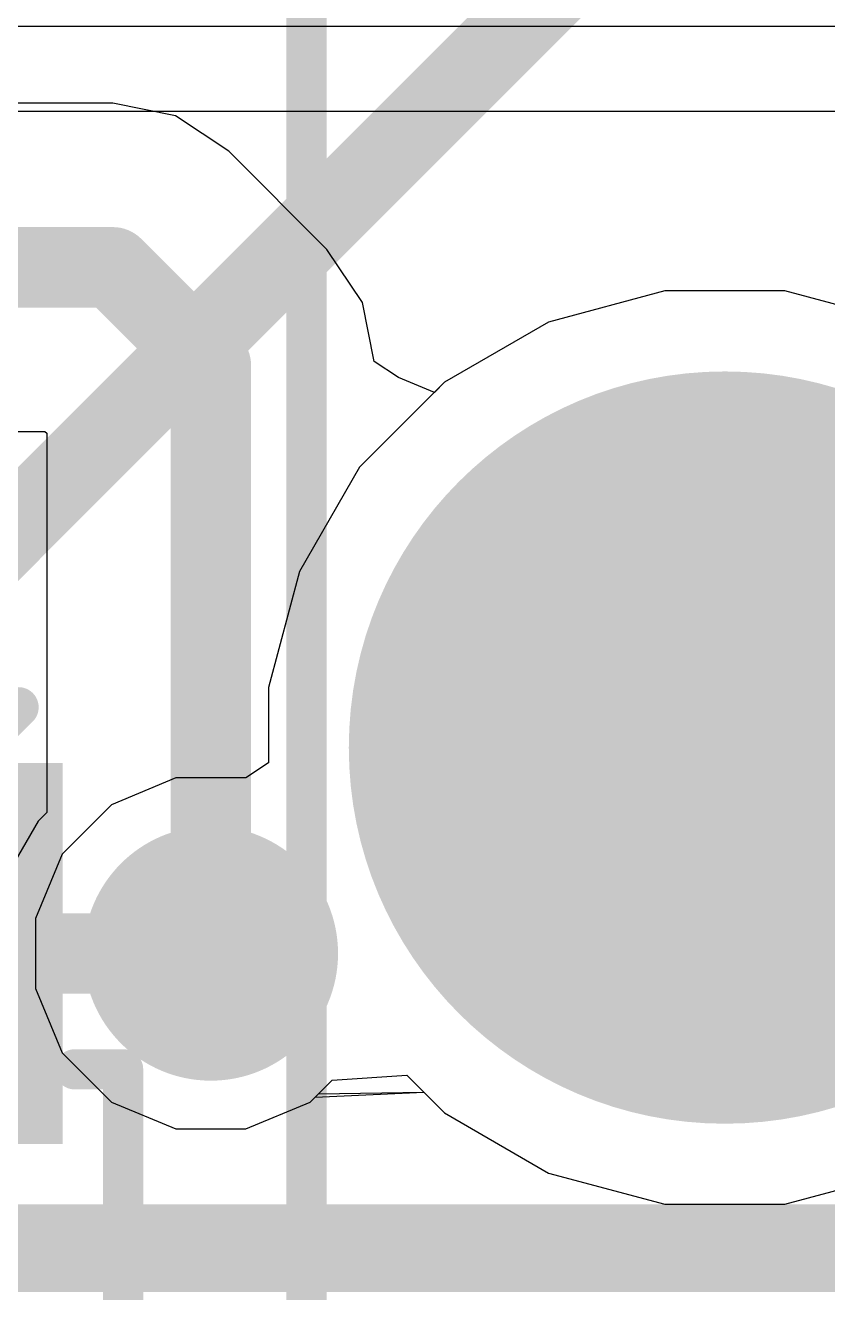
# Model space of a CAD drawing. Header units: inches. Extents: x 0 to 5379, y 0 to 5429.
# Drawn here: x 111.814 to 114.347, y 102.046 to 106.047 of the extents above; entities that cross this region are included whole.
import ezdxf

# ---------------------------------------------------------------- set-up
doc = ezdxf.new("R2010")
doc.units = ezdxf.units.IN
for name, color, linetype in [('Bottom Layer', 5, 'Continuous'), ('Bottom Solder', 6, 'Continuous'), ('Drill Drawing', 1, 'Continuous'), ('GND01', 16, 'Continuous'), ('GND02', 76, 'Continuous'), ('Pad Holes', 156, 'Continuous'), ('PWR', 156, 'Continuous'), ('SIG 01', 90, 'Continuous'), ('Top Layer', 1, 'Continuous'), ('Top Overlay', 2, 'Continuous'), ('Top Paste', 8, 'Continuous'), ('Top Solder', 216, 'Continuous'), ('Via Holes', 16, 'Continuous')]:
    doc.layers.add(name, color=color, linetype=linetype)

# ---------------------------------------------------------------- blocks, each defined once
blk = doc.blocks.new('TC2030_IDC__826')
at = {"layer": 'Bottom Solder'}
h = blk.add_hatch(color=6, dxfattribs=at)
edge = h.paths.add_edge_path()
edge.add_arc((0.635, 2.54), 0.1016, 0, 360)
at = {"layer": 'Pad Holes'}
h = blk.add_hatch(color=7, dxfattribs=at)
edge = h.paths.add_edge_path()
edge.add_arc((0.635, 2.54), 1.1875, 0, 360)
at = {"layer": 'Top Solder'}
h = blk.add_hatch(color=216, dxfattribs=at)
edge = h.paths.add_edge_path()
edge.add_arc((0.635, 2.54), 0.1016, 0, 360)
at = {"layer": 'Top Overlay'}
blk.add_lwpolyline([(-3.8608, 3.8608, 0.127, 0.127, 0), (3.2004, 3.8608, 0.127, 0.127, 0)], format="xyseb", dxfattribs=at)
blk = doc.blocks.new('SOT_323_5_917')
at = {"layer": 'Top Layer'}
for points in [[(-1.45, 0.825), (-0.45, 0.825), (-0.45, 0.475), (-1.45, 0.475)], [(0.45, 0.825), (1.45, 0.825), (1.45, 0.475), (0.45, 0.475)], [(-1.45, 0.175), (-0.45, 0.175), (-0.45, -0.175), (-1.45, -0.175)], [(-1.45, -0.475), (-0.45, -0.475), (-0.45, -0.825), (-1.45, -0.825)], [(0.45, -0.475), (1.45, -0.475), (1.45, -0.825), (0.45, -0.825)]]:
    blk.add_hatch(color=1, dxfattribs=at).paths.add_polyline_path(points)
at = {"layer": 'Top Paste'}
for points in [[(-1.45, 0.825), (-0.45, 0.825), (-0.45, 0.475), (-1.45, 0.475)], [(0.45, 0.825), (1.45, 0.825), (1.45, 0.475), (0.45, 0.475)], [(-1.45, 0.175), (-0.45, 0.175), (-0.45, -0.175), (-1.45, -0.175)], [(-1.45, -0.475), (-0.45, -0.475), (-0.45, -0.825), (-1.45, -0.825)], [(0.45, -0.475), (1.45, -0.475), (1.45, -0.825), (0.45, -0.825)]]:
    blk.add_hatch(color=8, dxfattribs=at).paths.add_polyline_path(points)
at = {"layer": 'Top Solder'}
for points in [[(-1.5516, 0.9266), (-0.3484, 0.9266), (-0.3484, 0.3734), (-1.5516, 0.3734)], [(0.3484, 0.9266), (1.5516, 0.9266), (1.5516, 0.3734), (0.3484, 0.3734)], [(-1.5516, 0.2766), (-0.3484, 0.2766), (-0.3484, -0.2766), (-1.5516, -0.2766)], [(-1.5516, -0.3734), (-0.3484, -0.3734), (-0.3484, -0.9266), (-1.5516, -0.9266)], [(0.3484, -0.3734), (1.5516, -0.3734), (1.5516, -0.9266), (0.3484, -0.9266)]]:
    blk.add_hatch(color=216, dxfattribs=at).paths.add_polyline_path(points)
at = {"layer": 'Top Overlay'}
for points in [[(-0.5842, 0.9652, 0.127, 0.127, 0), (-0.5842, 1.1176, 0.127, 0.127, 0)], [(0.508, 1.1176, 0.127, 0.127, 0), (-0.5842, 1.1176, 0.127, 0.127, 0)], [(0.508, 0.9652, 0.127, 0.127, 0), (0.508, 1.1176, 0.127, 0.127, 0)], [(-1.6002, 0.6604, 0.127, 0.127, 0), (-1.7272, 0.7874, 0.127, 0.127, 0)], [(-1.7272, 0.5334, 0.127, 0.127, 0), (-1.7272, 0.7874, 0.127, 0.127, 0)], [(-1.7272, 0.5334, 0.127, 0.127, 0), (-1.6002, 0.6604, 0.127, 0.127, 0)], [(-0.5842, -1.1176, 0.127, 0.127, 0), (-0.5842, -0.9652, 0.127, 0.127, 0)], [(0.508, -1.1176, 0.127, 0.127, 0), (0.508, -0.9652, 0.127, 0.127, 0)], [(0.508, -1.1176, 0.127, 0.127, 0), (-0.5842, -1.1176, 0.127, 0.127, 0)]]:
    blk.add_lwpolyline(points, format="xyseb", dxfattribs=at)
for points in [[(-0.6159, 1.1176, 0.0635, 0.0635, 1), (-0.5524, 1.1176, 0.0635, 0.0635, 1)], [(-0.6159, 1.1176, 0.0635, 0.0635, 1), (-0.5524, 1.1176, 0.0635, 0.0635, 1)], [(0.4763, 1.1176, 0.0635, 0.0635, 1), (0.5398, 1.1176, 0.0635, 0.0635, 1)], [(0.4763, 1.1176, 0.0635, 0.0635, 1), (0.5398, 1.1176, 0.0635, 0.0635, 1)], [(-0.6159, 0.9652, 0.0635, 0.0635, 1), (-0.5524, 0.9652, 0.0635, 0.0635, 1)], [(0.4763, 0.9652, 0.0635, 0.0635, 1), (0.5398, 0.9652, 0.0635, 0.0635, 1)], [(-1.759, 0.7874, 0.0635, 0.0635, 1), (-1.6954, 0.7874, 0.0635, 0.0635, 1)], [(-1.759, 0.7874, 0.0635, 0.0635, 1), (-1.6954, 0.7874, 0.0635, 0.0635, 1)], [(-1.632, 0.6604, 0.0635, 0.0635, 1), (-1.5684, 0.6604, 0.0635, 0.0635, 1)], [(-1.632, 0.6604, 0.0635, 0.0635, 1), (-1.5684, 0.6604, 0.0635, 0.0635, 1)], [(-1.759, 0.5334, 0.0635, 0.0635, 1), (-1.6954, 0.5334, 0.0635, 0.0635, 1)], [(-1.759, 0.5334, 0.0635, 0.0635, 1), (-1.6954, 0.5334, 0.0635, 0.0635, 1)], [(-0.6159, -0.9652, 0.0635, 0.0635, 1), (-0.5524, -0.9652, 0.0635, 0.0635, 1)], [(0.4763, -0.9652, 0.0635, 0.0635, 1), (0.5398, -0.9652, 0.0635, 0.0635, 1)], [(-0.6159, -1.1176, 0.0635, 0.0635, 1), (-0.5524, -1.1176, 0.0635, 0.0635, 1)], [(-0.6159, -1.1176, 0.0635, 0.0635, 1), (-0.5524, -1.1176, 0.0635, 0.0635, 1)], [(0.4763, -1.1176, 0.0635, 0.0635, 1), (0.5398, -1.1176, 0.0635, 0.0635, 1)], [(0.4763, -1.1176, 0.0635, 0.0635, 1), (0.5398, -1.1176, 0.0635, 0.0635, 1)]]:
    blk.add_lwpolyline(points, format="xyseb", close=True, dxfattribs=at)

msp = doc.modelspace()

# ---------------------------------------------------------------- hatches: boundary and pattern name
at = {"layer": 'Bottom Layer'}
h = msp.add_hatch(color=5, dxfattribs=at)
edge = h.paths.add_edge_path()
edge.add_arc((112.3997, 103.1168), 0.3, 0, 360)
at = {"layer": 'Bottom Solder'}
h = msp.add_hatch(color=6, dxfattribs=at)
edge = h.paths.add_edge_path()
edge.add_arc((112.3997, 103.1168), 0.4016, 0, 360)
at = {"layer": 'GND01'}
h = msp.add_hatch(color=16, dxfattribs=at)
edge = h.paths.add_edge_path()
edge.add_arc((112.3997, 103.1168), 0.3, 0, 360)
at = {"layer": 'GND02'}
h = msp.add_hatch(color=76, dxfattribs=at)
edge = h.paths.add_edge_path()
edge.add_arc((112.3997, 103.1168), 0.3, 0, 360)
at = {"layer": 'PWR'}
h = msp.add_hatch(color=156, dxfattribs=at)
edge = h.paths.add_edge_path()
edge.add_arc((112.3997, 103.1168), 0.3, 0, 360)
at = {"layer": 'SIG 01'}
h = msp.add_hatch(color=90, dxfattribs=at)
edge = h.paths.add_edge_path()
edge.add_arc((112.3997, 103.1168), 0.3, 0, 360)
at = {"layer": 'Top Layer'}
h = msp.add_hatch(color=1, dxfattribs=at)
edge = h.paths.add_edge_path()
edge.add_arc((112.3997, 103.1168), 0.3, 0, 360)
at = {"layer": 'Top Solder'}
h = msp.add_hatch(color=216, dxfattribs=at)
edge = h.paths.add_edge_path()
edge.add_arc((112.3997, 103.1168), 0.4016, 0, 360)
at = {"layer": 'Via Holes'}
h = msp.add_hatch(color=7, dxfattribs=at)
edge = h.paths.add_edge_path()
edge.add_arc((112.3997, 103.1168), 0.15, 0, 360)

# ---------------------------------------------------------------- linework, layer by layer
at = {"layer": 'Bottom Layer'}
for p, q in [((113.833, 105.2083), (113.4664, 105.11)), ((114.2125, 105.2083), (113.833, 105.2083)), ((114.5792, 105.11), (114.2125, 105.2083)), ((113.4664, 105.11), (113.1377, 104.9202)), ((113.1377, 104.9202), (112.8693, 104.6519)), ((112.8693, 104.6519), (112.6795, 104.3231)), ((112.6795, 104.3231), (112.5813, 103.9565)), ((112.5813, 103.9565), (112.5813, 103.7184)), ((112.5813, 103.7184), (112.5099, 103.6708)), ((112.2895, 103.6708), (112.0859, 103.5864)), ((112.5099, 103.6708), (112.2895, 103.6708)), ((112.0859, 103.5864), (111.9301, 103.4306)), ((111.9301, 103.4306), (111.8457, 103.227)), ((111.8457, 103.227), (111.8457, 103.0066)), ((111.8457, 103.0066), (111.9301, 102.8029)), ((111.9301, 102.8029), (112.0859, 102.6471)), ((112.7135, 102.6471), (112.783, 102.7165)), ((112.783, 102.7165), (113.0181, 102.7328)), ((113.0181, 102.7328), (113.1377, 102.6133)), ((112.0859, 102.6471), (112.2895, 102.5628)), ((112.5099, 102.5628), (112.7135, 102.6471)), ((113.1377, 102.6133), (113.4664, 102.4235)), ((112.2895, 102.5628), (112.5099, 102.5628)), ((113.4664, 102.4235), (113.833, 102.3253)), ((114.2125, 102.3253), (114.5792, 102.4235)), ((113.833, 102.3253), (114.2125, 102.3253))]:
    msp.add_line(p, q, dxfattribs=at)
at = {"layer": 'Drill Drawing'}
for points in [[(113.7688, 103.8938, 0.0508, 0.0508, 0), (113.7688, 104.0208, 0.0508, 0.0508, 0)], [(113.7688, 104.0208, 0.0508, 0.0508, 0), (113.8958, 104.0208, 0.0508, 0.0508, 0)], [(113.8958, 104.0208, 0.0508, 0.0508, 0), (114.0228, 103.8938, 0.0508, 0.0508, 0)], [(114.0228, 103.8938, 0.0508, 0.0508, 0), (114.1498, 104.0208, 0.0508, 0.0508, 0)], [(114.1498, 104.0208, 0.0508, 0.0508, 0), (114.2768, 104.0208, 0.0508, 0.0508, 0)], [(114.2768, 103.8938, 0.0508, 0.0508, 0), (114.2768, 104.0208, 0.0508, 0.0508, 0)], [(113.7688, 103.8938, 0.0508, 0.0508, 0), (113.8958, 103.7668, 0.0508, 0.0508, 0)], [(113.8704, 103.843, 0.0508, 0.0508, 0), (113.8704, 103.9192, 0.0508, 0.0508, 0)], [(113.8704, 103.9192, 0.0508, 0.0508, 0), (113.9466, 103.9192, 0.0508, 0.0508, 0)], [(113.9466, 103.9192, 0.0508, 0.0508, 0), (114.0228, 103.843, 0.0508, 0.0508, 0)], [(114.0228, 103.843, 0.0508, 0.0508, 0), (114.099, 103.9192, 0.0508, 0.0508, 0)], [(114.099, 103.9192, 0.0508, 0.0508, 0), (114.1752, 103.9192, 0.0508, 0.0508, 0)], [(114.1498, 103.7668, 0.0508, 0.0508, 0), (114.2768, 103.8938, 0.0508, 0.0508, 0)], [(114.1752, 103.843, 0.0508, 0.0508, 0), (114.1752, 103.9192, 0.0508, 0.0508, 0)], [(113.8704, 103.843, 0.0508, 0.0508, 0), (113.9466, 103.7668, 0.0508, 0.0508, 0)], [(114.099, 103.7668, 0.0508, 0.0508, 0), (114.1752, 103.843, 0.0508, 0.0508, 0)], [(113.7688, 103.6398, 0.0508, 0.0508, 0), (113.8958, 103.7668, 0.0508, 0.0508, 0)], [(113.8704, 103.6906, 0.0508, 0.0508, 0), (113.9466, 103.7668, 0.0508, 0.0508, 0)], [(114.099, 103.7668, 0.0508, 0.0508, 0), (114.1752, 103.6906, 0.0508, 0.0508, 0)], [(114.1498, 103.7668, 0.0508, 0.0508, 0), (114.2768, 103.6398, 0.0508, 0.0508, 0)], [(113.8704, 103.6144, 0.0508, 0.0508, 0), (113.8704, 103.6906, 0.0508, 0.0508, 0)], [(113.9466, 103.6144, 0.0508, 0.0508, 0), (114.0228, 103.6906, 0.0508, 0.0508, 0)], [(114.0228, 103.6906, 0.0508, 0.0508, 0), (114.099, 103.6144, 0.0508, 0.0508, 0)], [(114.1752, 103.6144, 0.0508, 0.0508, 0), (114.1752, 103.6906, 0.0508, 0.0508, 0)], [(113.7688, 103.5128, 0.0508, 0.0508, 0), (113.7688, 103.6398, 0.0508, 0.0508, 0)], [(113.8958, 103.5128, 0.0508, 0.0508, 0), (114.0228, 103.6398, 0.0508, 0.0508, 0)], [(114.0228, 103.6398, 0.0508, 0.0508, 0), (114.1498, 103.5128, 0.0508, 0.0508, 0)], [(114.2768, 103.5128, 0.0508, 0.0508, 0), (114.2768, 103.6398, 0.0508, 0.0508, 0)], [(113.8704, 103.6144, 0.0508, 0.0508, 0), (113.9466, 103.6144, 0.0508, 0.0508, 0)], [(114.099, 103.6144, 0.0508, 0.0508, 0), (114.1752, 103.6144, 0.0508, 0.0508, 0)], [(113.7688, 103.5128, 0.0508, 0.0508, 0), (113.8958, 103.5128, 0.0508, 0.0508, 0)], [(114.1498, 103.5128, 0.0508, 0.0508, 0), (114.2768, 103.5128, 0.0508, 0.0508, 0)], [(112.1457, 103.2438, 0.0508, 0.0508, 0), (112.1457, 103.3708, 0.0508, 0.0508, 0)], [(112.1457, 103.3708, 0.0508, 0.0508, 0), (112.2727, 103.3708, 0.0508, 0.0508, 0)], [(112.2727, 103.3708, 0.0508, 0.0508, 0), (112.3997, 103.2438, 0.0508, 0.0508, 0)], [(112.3997, 103.2438, 0.0508, 0.0508, 0), (112.5267, 103.3708, 0.0508, 0.0508, 0)], [(112.5267, 103.3708, 0.0508, 0.0508, 0), (112.6537, 103.3708, 0.0508, 0.0508, 0)], [(112.6537, 103.2438, 0.0508, 0.0508, 0), (112.6537, 103.3708, 0.0508, 0.0508, 0)], [(112.1457, 103.2438, 0.0508, 0.0508, 0), (112.2727, 103.1168, 0.0508, 0.0508, 0)], [(112.5267, 103.1168, 0.0508, 0.0508, 0), (112.6537, 103.2438, 0.0508, 0.0508, 0)], [(112.1457, 102.9898, 0.0508, 0.0508, 0), (112.2727, 103.1168, 0.0508, 0.0508, 0)], [(112.5267, 103.1168, 0.0508, 0.0508, 0), (112.6537, 102.9898, 0.0508, 0.0508, 0)], [(112.1457, 102.8628, 0.0508, 0.0508, 0), (112.1457, 102.9898, 0.0508, 0.0508, 0)], [(112.2727, 102.8628, 0.0508, 0.0508, 0), (112.3997, 102.9898, 0.0508, 0.0508, 0)], [(112.3997, 102.9898, 0.0508, 0.0508, 0), (112.5267, 102.8628, 0.0508, 0.0508, 0)], [(112.6537, 102.8628, 0.0508, 0.0508, 0), (112.6537, 102.9898, 0.0508, 0.0508, 0)], [(112.1457, 102.8628, 0.0508, 0.0508, 0), (112.2727, 102.8628, 0.0508, 0.0508, 0)], [(112.5267, 102.8628, 0.0508, 0.0508, 0), (112.6537, 102.8628, 0.0508, 0.0508, 0)]]:
    msp.add_lwpolyline(points, format="xyseb", dxfattribs=at)
for points in [[(113.7561, 104.0208, 0.0254, 0.0254, 1), (113.7815, 104.0208, 0.0254, 0.0254, 1)], [(113.7561, 104.0208, 0.0254, 0.0254, 1), (113.7815, 104.0208, 0.0254, 0.0254, 1)], [(113.8831, 104.0208, 0.0254, 0.0254, 1), (113.9085, 104.0208, 0.0254, 0.0254, 1)], [(113.8831, 104.0208, 0.0254, 0.0254, 1), (113.9085, 104.0208, 0.0254, 0.0254, 1)], [(114.1371, 104.0208, 0.0254, 0.0254, 1), (114.1625, 104.0208, 0.0254, 0.0254, 1)], [(114.1371, 104.0208, 0.0254, 0.0254, 1), (114.1625, 104.0208, 0.0254, 0.0254, 1)], [(114.2641, 104.0208, 0.0254, 0.0254, 1), (114.2895, 104.0208, 0.0254, 0.0254, 1)], [(114.2641, 104.0208, 0.0254, 0.0254, 1), (114.2895, 104.0208, 0.0254, 0.0254, 1)], [(113.7561, 103.8938, 0.0254, 0.0254, 1), (113.7815, 103.8938, 0.0254, 0.0254, 1)], [(113.7561, 103.8938, 0.0254, 0.0254, 1), (113.7815, 103.8938, 0.0254, 0.0254, 1)], [(113.8577, 103.9192, 0.0254, 0.0254, 1), (113.8831, 103.9192, 0.0254, 0.0254, 1)], [(113.8577, 103.9192, 0.0254, 0.0254, 1), (113.8831, 103.9192, 0.0254, 0.0254, 1)], [(113.9339, 103.9192, 0.0254, 0.0254, 1), (113.9593, 103.9192, 0.0254, 0.0254, 1)], [(113.9339, 103.9192, 0.0254, 0.0254, 1), (113.9593, 103.9192, 0.0254, 0.0254, 1)], [(114.0101, 103.8938, 0.0254, 0.0254, 1), (114.0355, 103.8938, 0.0254, 0.0254, 1)], [(114.0101, 103.8938, 0.0254, 0.0254, 1), (114.0355, 103.8938, 0.0254, 0.0254, 1)], [(114.0863, 103.9192, 0.0254, 0.0254, 1), (114.1117, 103.9192, 0.0254, 0.0254, 1)], [(114.0863, 103.9192, 0.0254, 0.0254, 1), (114.1117, 103.9192, 0.0254, 0.0254, 1)], [(114.1625, 103.9192, 0.0254, 0.0254, 1), (114.1879, 103.9192, 0.0254, 0.0254, 1)], [(114.1625, 103.9192, 0.0254, 0.0254, 1), (114.1879, 103.9192, 0.0254, 0.0254, 1)], [(114.2641, 103.8938, 0.0254, 0.0254, 1), (114.2895, 103.8938, 0.0254, 0.0254, 1)], [(114.2641, 103.8938, 0.0254, 0.0254, 1), (114.2895, 103.8938, 0.0254, 0.0254, 1)], [(113.8577, 103.843, 0.0254, 0.0254, 1), (113.8831, 103.843, 0.0254, 0.0254, 1)], [(113.8577, 103.843, 0.0254, 0.0254, 1), (113.8831, 103.843, 0.0254, 0.0254, 1)], [(114.0101, 103.843, 0.0254, 0.0254, 1), (114.0355, 103.843, 0.0254, 0.0254, 1)], [(114.0101, 103.843, 0.0254, 0.0254, 1), (114.0355, 103.843, 0.0254, 0.0254, 1)], [(114.1625, 103.843, 0.0254, 0.0254, 1), (114.1879, 103.843, 0.0254, 0.0254, 1)], [(114.1625, 103.843, 0.0254, 0.0254, 1), (114.1879, 103.843, 0.0254, 0.0254, 1)], [(113.8831, 103.7668, 0.0254, 0.0254, 1), (113.9085, 103.7668, 0.0254, 0.0254, 1)], [(113.8831, 103.7668, 0.0254, 0.0254, 1), (113.9085, 103.7668, 0.0254, 0.0254, 1)], [(113.9339, 103.7668, 0.0254, 0.0254, 1), (113.9593, 103.7668, 0.0254, 0.0254, 1)], [(113.9339, 103.7668, 0.0254, 0.0254, 1), (113.9593, 103.7668, 0.0254, 0.0254, 1)], [(114.0863, 103.7668, 0.0254, 0.0254, 1), (114.1117, 103.7668, 0.0254, 0.0254, 1)], [(114.0863, 103.7668, 0.0254, 0.0254, 1), (114.1117, 103.7668, 0.0254, 0.0254, 1)], [(114.1371, 103.7668, 0.0254, 0.0254, 1), (114.1625, 103.7668, 0.0254, 0.0254, 1)], [(114.1371, 103.7668, 0.0254, 0.0254, 1), (114.1625, 103.7668, 0.0254, 0.0254, 1)], [(113.8577, 103.6906, 0.0254, 0.0254, 1), (113.8831, 103.6906, 0.0254, 0.0254, 1)], [(113.8577, 103.6906, 0.0254, 0.0254, 1), (113.8831, 103.6906, 0.0254, 0.0254, 1)], [(114.0101, 103.6906, 0.0254, 0.0254, 1), (114.0355, 103.6906, 0.0254, 0.0254, 1)], [(114.0101, 103.6906, 0.0254, 0.0254, 1), (114.0355, 103.6906, 0.0254, 0.0254, 1)], [(114.1625, 103.6906, 0.0254, 0.0254, 1), (114.1879, 103.6906, 0.0254, 0.0254, 1)], [(114.1625, 103.6906, 0.0254, 0.0254, 1), (114.1879, 103.6906, 0.0254, 0.0254, 1)], [(113.7561, 103.6398, 0.0254, 0.0254, 1), (113.7815, 103.6398, 0.0254, 0.0254, 1)], [(113.7561, 103.6398, 0.0254, 0.0254, 1), (113.7815, 103.6398, 0.0254, 0.0254, 1)], [(114.0101, 103.6398, 0.0254, 0.0254, 1), (114.0355, 103.6398, 0.0254, 0.0254, 1)], [(114.0101, 103.6398, 0.0254, 0.0254, 1), (114.0355, 103.6398, 0.0254, 0.0254, 1)], [(114.2641, 103.6398, 0.0254, 0.0254, 1), (114.2895, 103.6398, 0.0254, 0.0254, 1)], [(114.2641, 103.6398, 0.0254, 0.0254, 1), (114.2895, 103.6398, 0.0254, 0.0254, 1)], [(113.8577, 103.6144, 0.0254, 0.0254, 1), (113.8831, 103.6144, 0.0254, 0.0254, 1)], [(113.8577, 103.6144, 0.0254, 0.0254, 1), (113.8831, 103.6144, 0.0254, 0.0254, 1)], [(113.9339, 103.6144, 0.0254, 0.0254, 1), (113.9593, 103.6144, 0.0254, 0.0254, 1)], [(113.9339, 103.6144, 0.0254, 0.0254, 1), (113.9593, 103.6144, 0.0254, 0.0254, 1)], [(114.0863, 103.6144, 0.0254, 0.0254, 1), (114.1117, 103.6144, 0.0254, 0.0254, 1)], [(114.0863, 103.6144, 0.0254, 0.0254, 1), (114.1117, 103.6144, 0.0254, 0.0254, 1)], [(114.1625, 103.6144, 0.0254, 0.0254, 1), (114.1879, 103.6144, 0.0254, 0.0254, 1)], [(114.1625, 103.6144, 0.0254, 0.0254, 1), (114.1879, 103.6144, 0.0254, 0.0254, 1)], [(113.7561, 103.5128, 0.0254, 0.0254, 1), (113.7815, 103.5128, 0.0254, 0.0254, 1)], [(113.7561, 103.5128, 0.0254, 0.0254, 1), (113.7815, 103.5128, 0.0254, 0.0254, 1)], [(113.8831, 103.5128, 0.0254, 0.0254, 1), (113.9085, 103.5128, 0.0254, 0.0254, 1)], [(113.8831, 103.5128, 0.0254, 0.0254, 1), (113.9085, 103.5128, 0.0254, 0.0254, 1)], [(114.1371, 103.5128, 0.0254, 0.0254, 1), (114.1625, 103.5128, 0.0254, 0.0254, 1)], [(114.1371, 103.5128, 0.0254, 0.0254, 1), (114.1625, 103.5128, 0.0254, 0.0254, 1)], [(114.2641, 103.5128, 0.0254, 0.0254, 1), (114.2895, 103.5128, 0.0254, 0.0254, 1)], [(114.2641, 103.5128, 0.0254, 0.0254, 1), (114.2895, 103.5128, 0.0254, 0.0254, 1)], [(112.133, 103.3708, 0.0254, 0.0254, 1), (112.1584, 103.3708, 0.0254, 0.0254, 1)], [(112.133, 103.3708, 0.0254, 0.0254, 1), (112.1584, 103.3708, 0.0254, 0.0254, 1)], [(112.26, 103.3708, 0.0254, 0.0254, 1), (112.2854, 103.3708, 0.0254, 0.0254, 1)], [(112.26, 103.3708, 0.0254, 0.0254, 1), (112.2854, 103.3708, 0.0254, 0.0254, 1)], [(112.514, 103.3708, 0.0254, 0.0254, 1), (112.5394, 103.3708, 0.0254, 0.0254, 1)], [(112.514, 103.3708, 0.0254, 0.0254, 1), (112.5394, 103.3708, 0.0254, 0.0254, 1)], [(112.641, 103.3708, 0.0254, 0.0254, 1), (112.6664, 103.3708, 0.0254, 0.0254, 1)], [(112.641, 103.3708, 0.0254, 0.0254, 1), (112.6664, 103.3708, 0.0254, 0.0254, 1)], [(112.133, 103.2438, 0.0254, 0.0254, 1), (112.1584, 103.2438, 0.0254, 0.0254, 1)], [(112.133, 103.2438, 0.0254, 0.0254, 1), (112.1584, 103.2438, 0.0254, 0.0254, 1)], [(112.387, 103.2438, 0.0254, 0.0254, 1), (112.4124, 103.2438, 0.0254, 0.0254, 1)], [(112.387, 103.2438, 0.0254, 0.0254, 1), (112.4124, 103.2438, 0.0254, 0.0254, 1)], [(112.641, 103.2438, 0.0254, 0.0254, 1), (112.6664, 103.2438, 0.0254, 0.0254, 1)], [(112.641, 103.2438, 0.0254, 0.0254, 1), (112.6664, 103.2438, 0.0254, 0.0254, 1)], [(112.26, 103.1168, 0.0254, 0.0254, 1), (112.2854, 103.1168, 0.0254, 0.0254, 1)], [(112.26, 103.1168, 0.0254, 0.0254, 1), (112.2854, 103.1168, 0.0254, 0.0254, 1)], [(112.514, 103.1168, 0.0254, 0.0254, 1), (112.5394, 103.1168, 0.0254, 0.0254, 1)], [(112.514, 103.1168, 0.0254, 0.0254, 1), (112.5394, 103.1168, 0.0254, 0.0254, 1)], [(112.133, 102.9898, 0.0254, 0.0254, 1), (112.1584, 102.9898, 0.0254, 0.0254, 1)], [(112.133, 102.9898, 0.0254, 0.0254, 1), (112.1584, 102.9898, 0.0254, 0.0254, 1)], [(112.387, 102.9898, 0.0254, 0.0254, 1), (112.4124, 102.9898, 0.0254, 0.0254, 1)], [(112.387, 102.9898, 0.0254, 0.0254, 1), (112.4124, 102.9898, 0.0254, 0.0254, 1)], [(112.641, 102.9898, 0.0254, 0.0254, 1), (112.6664, 102.9898, 0.0254, 0.0254, 1)], [(112.641, 102.9898, 0.0254, 0.0254, 1), (112.6664, 102.9898, 0.0254, 0.0254, 1)], [(112.133, 102.8628, 0.0254, 0.0254, 1), (112.1584, 102.8628, 0.0254, 0.0254, 1)], [(112.133, 102.8628, 0.0254, 0.0254, 1), (112.1584, 102.8628, 0.0254, 0.0254, 1)], [(112.26, 102.8628, 0.0254, 0.0254, 1), (112.2854, 102.8628, 0.0254, 0.0254, 1)], [(112.26, 102.8628, 0.0254, 0.0254, 1), (112.2854, 102.8628, 0.0254, 0.0254, 1)], [(112.514, 102.8628, 0.0254, 0.0254, 1), (112.5394, 102.8628, 0.0254, 0.0254, 1)], [(112.514, 102.8628, 0.0254, 0.0254, 1), (112.5394, 102.8628, 0.0254, 0.0254, 1)], [(112.641, 102.8628, 0.0254, 0.0254, 1), (112.6664, 102.8628, 0.0254, 0.0254, 1)], [(112.641, 102.8628, 0.0254, 0.0254, 1), (112.6664, 102.8628, 0.0254, 0.0254, 1)]]:
    msp.add_lwpolyline(points, format="xyseb", close=True, dxfattribs=at)
at = {"layer": 'GND01'}
for p, q in [((113.833, 105.2083), (113.4664, 105.11)), ((114.2125, 105.2083), (113.833, 105.2083)), ((114.5792, 105.11), (114.2125, 105.2083)), ((113.4664, 105.11), (113.1377, 104.9202)), ((113.1377, 104.9202), (112.8693, 104.6519)), ((112.8693, 104.6519), (112.6795, 104.3231)), ((112.6795, 104.3231), (112.5813, 103.9565)), ((112.5813, 103.9565), (112.5813, 103.7184)), ((112.5813, 103.7184), (112.5099, 103.6708)), ((112.2895, 103.6708), (112.0859, 103.5864)), ((112.5099, 103.6708), (112.2895, 103.6708)), ((112.0859, 103.5864), (111.9301, 103.4306)), ((111.9301, 103.4306), (111.8457, 103.227)), ((111.8457, 103.227), (111.8457, 103.0066)), ((111.8457, 103.0066), (111.9301, 102.8029)), ((111.9301, 102.8029), (112.0859, 102.6471)), ((112.7135, 102.6471), (112.74, 102.6735)), ((112.74, 102.6735), (113.072, 102.6789)), ((113.072, 102.6789), (113.1377, 102.6133)), ((112.0859, 102.6471), (112.2895, 102.5628)), ((112.5099, 102.5628), (112.7135, 102.6471)), ((113.1377, 102.6133), (113.4664, 102.4235)), ((112.2895, 102.5628), (112.5099, 102.5628)), ((113.4664, 102.4235), (113.833, 102.3253)), ((114.2125, 102.3253), (114.5792, 102.4235)), ((113.833, 102.3253), (114.2125, 102.3253))]:
    msp.add_line(p, q, dxfattribs=at)
at = {"layer": 'GND02'}
for p, q in [((113.833, 105.2083), (113.4664, 105.11)), ((114.2125, 105.2083), (113.833, 105.2083)), ((114.5792, 105.11), (114.2125, 105.2083)), ((113.4664, 105.11), (113.1377, 104.9202)), ((113.1377, 104.9202), (112.8693, 104.6519)), ((112.8693, 104.6519), (112.6795, 104.3231)), ((112.6795, 104.3231), (112.5813, 103.9565)), ((112.5813, 103.9565), (112.5813, 103.7184)), ((112.5813, 103.7184), (112.5099, 103.6708)), ((112.2895, 103.6708), (112.0859, 103.5864)), ((112.5099, 103.6708), (112.2895, 103.6708)), ((112.0859, 103.5864), (111.9301, 103.4306)), ((111.9301, 103.4306), (111.8457, 103.227)), ((111.8457, 103.227), (111.8457, 103.0066)), ((111.8457, 103.0066), (111.9301, 102.8029)), ((111.9301, 102.8029), (112.0859, 102.6471)), ((112.7135, 102.6471), (112.74, 102.6735)), ((112.74, 102.6735), (113.072, 102.6789)), ((113.072, 102.6789), (113.1377, 102.6133)), ((112.0859, 102.6471), (112.2895, 102.5628)), ((112.5099, 102.5628), (112.7135, 102.6471)), ((113.1377, 102.6133), (113.4664, 102.4235)), ((112.2895, 102.5628), (112.5099, 102.5628)), ((113.4664, 102.4235), (113.833, 102.3253)), ((114.2125, 102.3253), (114.5792, 102.4235)), ((113.833, 102.3253), (114.2125, 102.3253))]:
    msp.add_line(p, q, dxfattribs=at)
at = {"layer": 'PWR'}
for p, q in [((104.4448, 105.7757), (114.7932, 105.7757)), ((113.833, 105.2083), (113.4664, 105.11)), ((114.2125, 105.2083), (113.833, 105.2083)), ((114.5792, 105.11), (114.2125, 105.2083)), ((113.4664, 105.11), (113.1377, 104.9202)), ((113.1377, 104.9202), (112.8693, 104.6519)), ((112.8693, 104.6519), (112.6795, 104.3231)), ((112.6795, 104.3231), (112.5813, 103.9565)), ((112.5813, 103.9565), (112.5813, 103.7184)), ((112.5813, 103.7184), (112.5099, 103.6708)), ((112.2895, 103.6708), (112.0859, 103.5864)), ((112.5099, 103.6708), (112.2895, 103.6708)), ((112.0859, 103.5864), (111.9301, 103.4306)), ((111.9301, 103.4306), (111.8457, 103.227)), ((111.8457, 103.227), (111.8457, 103.0066)), ((111.8457, 103.0066), (111.9301, 102.8029)), ((111.9301, 102.8029), (112.0859, 102.6471)), ((112.7291, 102.6626), (113.072, 102.6789)), ((113.072, 102.6789), (113.1377, 102.6133)), ((112.0859, 102.6471), (112.2895, 102.5628)), ((112.5099, 102.5628), (112.7135, 102.6471)), ((112.7135, 102.6471), (112.7291, 102.6626)), ((113.1377, 102.6133), (113.4664, 102.4235)), ((112.2895, 102.5628), (112.5099, 102.5628)), ((113.4664, 102.4235), (113.833, 102.3253)), ((114.2125, 102.3253), (114.5792, 102.4235)), ((113.833, 102.3253), (114.2125, 102.3253))]:
    msp.add_line(p, q, dxfattribs=at)
at = {"layer": 'SIG 01'}
for p, q in [((106.7586, 106.0443), (114.6756, 106.0443)), ((112.0902, 105.801), (107.7863, 105.801)), ((112.2884, 105.7615), (112.0902, 105.801)), ((112.4564, 105.6492), (112.2884, 105.7615)), ((112.766, 105.3397), (112.4564, 105.6492)), ((112.8783, 105.1717), (112.766, 105.3397)), ((113.833, 105.2083), (113.4664, 105.11)), ((114.2125, 105.2083), (113.833, 105.2083)), ((114.5792, 105.11), (114.2125, 105.2083)), ((112.9153, 104.9853), (112.8783, 105.1717)), ((113.4664, 105.11), (113.1377, 104.9202)), ((112.9918, 104.9351), (112.9153, 104.9853)), ((113.1054, 104.888), (112.9918, 104.9351)), ((113.1377, 104.9202), (113.1054, 104.888)), ((110.697, 104.765), (111.8757, 104.765)), ((111.8757, 104.765), (111.8818, 104.7589)), ((111.8818, 104.7589), (111.8818, 103.5619)), ((111.8818, 103.5619), (111.8548, 103.5349)), ((111.8548, 103.5349), (111.7651, 103.3796))]:
    msp.add_line(p, q, dxfattribs=at)
for points in [[(107.7863, 105.283, 0.254, 0.254, 0), (112.0902, 105.283, 0.254, 0.254, 0)], [(112.0902, 105.283, 0.254, 0.254, 0), (112.3997, 104.9735, 0.254, 0.254, 0)], [(112.3997, 103.1168, 0.254, 0.254, 0), (112.3997, 104.9735, 0.254, 0.254, 0)], [(110.2834, 102.1983, 0.254, 0.254, 0), (114.9416, 102.1983, 0.254, 0.254, 0)]]:
    msp.add_lwpolyline(points, format="xyseb", dxfattribs=at)
for points in [[(112.0267, 105.283, 0.127, 0.127, 1), (112.1537, 105.283, 0.127, 0.127, 1)], [(112.0267, 105.283, 0.127, 0.127, 1), (112.1537, 105.283, 0.127, 0.127, 1)], [(112.3362, 104.9735, 0.127, 0.127, 1), (112.4632, 104.9735, 0.127, 0.127, 1)], [(112.3362, 104.9735, 0.127, 0.127, 1), (112.4632, 104.9735, 0.127, 0.127, 1)], [(112.3362, 103.1168, 0.127, 0.127, 1), (112.4632, 103.1168, 0.127, 0.127, 1)]]:
    msp.add_lwpolyline(points, format="xyseb", close=True, dxfattribs=at)
at = {"layer": 'Top Layer'}
for points in [[(111.655, 104.3366, 0.254, 0.254, 0), (113.8666, 106.5483, 0.254, 0.254, 0)], [(111.655, 103.1168, 0.254, 0.254, 0), (112.3997, 103.1168, 0.254, 0.254, 0)], [(110.6185, 102.1749, 0.254, 0.254, 0), (114.6564, 102.1749, 0.254, 0.254, 0)]]:
    msp.add_lwpolyline(points, format="xyseb", dxfattribs=at)
msp.add_lwpolyline([(112.3362, 103.1168, 0.127, 0.127, 1), (112.4632, 103.1168, 0.127, 0.127, 1)], format="xyseb", close=True, dxfattribs=at)

# ---------------------------------------------------------------- block references
for name, p, rotation in [('TC2030_IDC__826', (116.5628, 103.1318), 90), ('SOT_323_5_917', (111.005, 102.1668), 270)]:
    msp.add_blockref(name, p, dxfattribs=dict(rotation=rotation))

doc.saveas('drawing.dxf')
